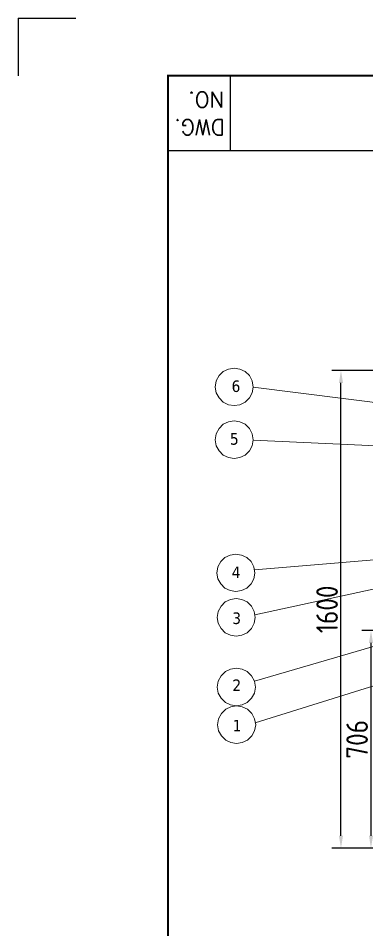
# Model space of a CAD drawing. Header units: millimetres. Extents: x 70841 to 133731, y -170061 to -164340.
# Drawn here: x 79790 to 80921, y -167392 to -164433 of the extents above; entities that cross this region are included whole.
import ezdxf

# ---------------------------------------------------------------- set-up
doc = ezdxf.new("R2010")
doc.units = ezdxf.units.MM
doc.header["$LTSCALE"] = 13
doc.layers.add('1', color=4, linetype='Continuous')
doc.layers.add('2', color=3, linetype='Continuous')
doc.layers.add('paper', color=254, linetype='Continuous', plot=False)
doc.layers.add('标注、文本', color=3, linetype='Continuous', lineweight=25)
doc.layers.add('铁心', color=3, linetype='Continuous', lineweight=0)
doc.styles.add('ROMANS', font='romans.shx', dxfattribs={"bigfont": 'whgtxt.shx'})
doc.styles.get("Standard").update_dxf_attribs({"font": 'gbenor.shx', "bigfont": 'gbcbig.shx'})
doc.styles.add('Tahoma$001', font='tahoma.ttf', dxfattribs={"height": 2.159784})
doc.dimstyles.new('1-15', dxfattribs={"dimscale": 20, "dimtxt": 3.5, "dimasz": 2, "dimexe": 1.5, "dimexo": 0.5, "dimgap": 0.5, "dimtad": 1, "dimtoh": 1, "dimdec": 1, "dimdsep": 46, "dimtxsty": 'Standard', "dimcen": 2.5, "dimclrd": 3, "dimclre": 3, "dimclrt": 3, "dimadec": 0, "dimazin": 2, "dimtfac": 1, "dimtdec": 1, "dimtmove": 0, "dimatfit": 2, "dimfxl": 1, "dimarcsym": 0})

# ---------------------------------------------------------------- blocks, each defined once
blk = doc.blocks.new('*D1642')
at = {"layer": 'Defpoints', "color": 0, "transparency": 16777216}
for p in [(80837.4, -165576.8), (81128.2, -165576.8), (81128.2, -167126.8)]:
    blk.add_point(p, dxfattribs=at)
at = {"layer": '标注、文本', "color": 3, "lineweight": -2, "transparency": 16777216}
for p, q in [((81118.2, -165576.8), (80807.4, -165576.8)), ((80837.4, -167086.8), (80837.4, -165616.8)), ((81118.2, -167126.8), (80807.4, -167126.8))]:
    blk.add_line(p, q, dxfattribs=at)
at = {"layer": '标注、文本', "color": 3, "transparency": 16777216}
for points in [[(80830.8, -165616.8), (80844.1, -165616.8), (80837.4, -165576.8)], [(80830.8, -167086.8), (80844.1, -167086.8), (80837.4, -167126.8)]]:
    blk.add_solid(points, dxfattribs=at)
at = {"layer": '标注、文本', "color": 3, "transparency": 16777216, "insert": (80792.4, -166351.8), "char_height": 70, "attachment_point": 5, "rotation": 90}
blk.add_mtext('1600', dxfattribs=at)
blk = doc.blocks.new('*D1657')
at = {"layer": 'Defpoints', "color": 0, "transparency": 16777216}
for p in [(81120.8, -166420.8), (80934.8, -167126.8), (81120.8, -167126.8)]:
    blk.add_point(p, dxfattribs=at)
at = {"layer": '标注、文本', "color": 3, "lineweight": -2, "transparency": 16777216}
for p, q in [((81110.8, -166420.8), (80904.8, -166420.8)), ((80934.8, -166460.8), (80934.8, -167086.8)), ((81110.8, -167126.8), (80904.8, -167126.8))]:
    blk.add_line(p, q, dxfattribs=at)
at = {"layer": '标注、文本', "color": 3, "transparency": 16777216}
for points in [[(80928.2, -166460.8), (80941.5, -166460.8), (80934.8, -166420.8)], [(80928.2, -167086.8), (80941.5, -167086.8), (80934.8, -167126.8)]]:
    blk.add_solid(points, dxfattribs=at)
at = {"layer": '标注、文本', "color": 3, "transparency": 16777216, "insert": (80889.8, -166773.8), "char_height": 70, "attachment_point": 5, "rotation": 90}
blk.add_mtext('706', dxfattribs=at)

msp = doc.modelspace()

# ---------------------------------------------------------------- linework, layer by layer
at = {"layer": '1', "const_width": 6.541}
msp.add_lwpolyline([(80275.938, -169777.647), (87451.938, -169777.647), (87451.938, -164619.897), (80275.938, -164619.897), (80275.938, -169777.647)], dxfattribs=at)
at = {"layer": '2'}
for p, q in [((80477.763, -164619.897), (80477.763, -164862.834)), ((80275.938, -164862.834), (81920.438, -164862.834))]:
    msp.add_line(p, q, dxfattribs=at)
at = {"layer": 'paper'}
for q in [(79790.063, -164619.897), (79976.938, -164433.022)]:
    msp.add_line((79790.063, -164433.022), q, dxfattribs=at)
at = {"layer": '铁心'}
for points in [[(80552.832, -165630.185), (80549.519, -165610.307), (80540.483, -165593.139), (80526.628, -165579.285), (80509.461, -165571.755), (80491.088, -165568.442), (80472.415, -165571.755), (80455.548, -165579.285), (80441.693, -165593.139), (80432.357, -165610.307), (80429.345, -165630.185), (80432.357, -165648.859), (80441.693, -165665.726), (80455.548, -165679.58), (80472.415, -165687.411), (80491.088, -165690.423), (80509.461, -165687.411), (80526.628, -165679.58), (80540.483, -165665.726), (80549.519, -165648.859)], [(80552.904, -165801.928), (80549.591, -165782.049), (80540.556, -165764.882), (80526.701, -165751.027), (80509.533, -165743.497), (80491.161, -165740.184), (80472.487, -165743.497), (80455.621, -165751.027), (80441.766, -165764.882), (80432.429, -165782.049), (80429.417, -165801.928), (80432.429, -165820.602), (80441.766, -165837.468), (80455.621, -165851.323), (80472.487, -165859.154), (80491.161, -165862.165), (80509.533, -165859.154), (80526.701, -165851.323), (80540.556, -165837.468), (80549.591, -165820.602)], [(80558.314, -166233.884), (80555.001, -166214.005), (80545.965, -166196.838), (80532.11, -166182.983), (80514.943, -166175.453), (80496.57, -166172.14), (80477.897, -166175.453), (80461.03, -166182.983), (80447.175, -166196.838), (80437.839, -166214.005), (80434.827, -166233.884), (80437.839, -166252.558), (80447.175, -166269.424), (80461.03, -166283.279), (80477.897, -166291.11), (80496.57, -166294.121), (80514.943, -166291.11), (80532.11, -166283.279), (80545.965, -166269.424), (80555.001, -166252.558)], [(80559.325, -166378.238), (80556.012, -166358.359), (80546.976, -166341.192), (80533.122, -166327.337), (80515.954, -166319.807), (80497.581, -166316.494), (80478.908, -166319.807), (80462.041, -166327.337), (80448.187, -166341.192), (80438.85, -166358.359), (80435.838, -166378.238), (80438.85, -166396.911), (80448.187, -166413.778), (80462.041, -166427.632), (80478.908, -166435.463), (80497.581, -166438.475), (80515.954, -166435.463), (80533.122, -166427.632), (80546.976, -166413.778), (80556.012, -166396.911)], [(80559.646, -166604.828), (80556.333, -166584.95), (80547.298, -166567.782), (80533.443, -166553.927), (80516.275, -166546.397), (80497.903, -166543.084), (80479.229, -166546.397), (80462.363, -166553.927), (80448.508, -166567.782), (80439.171, -166584.95), (80436.159, -166604.828), (80439.171, -166623.502), (80448.508, -166640.368), (80462.363, -166654.223), (80479.229, -166662.054), (80497.903, -166665.065), (80516.275, -166662.054), (80533.443, -166654.223), (80547.298, -166640.368), (80556.333, -166623.502)], [(80560.599, -166726.981), (80557.286, -166707.102), (80548.251, -166689.935), (80534.396, -166676.08), (80517.228, -166668.55), (80498.856, -166665.237), (80480.182, -166668.55), (80463.316, -166676.08), (80449.461, -166689.935), (80440.124, -166707.102), (80437.113, -166726.981), (80440.124, -166745.654), (80449.461, -166762.521), (80463.316, -166776.376), (80480.182, -166784.206), (80498.856, -166787.218), (80517.228, -166784.206), (80534.396, -166776.376), (80548.251, -166762.521), (80557.286, -166745.654)]]:
    msp.add_lwpolyline(points, close=True, dxfattribs=at)
for points in [[(81463.359, -165745.559), (80552.832, -165630.185), (80552.832, -165630.185)], [(81468.472, -165844.287), (80552.832, -165802.337), (80552.832, -165802.337)], [(81723.271, -166125.677), (80556.657, -166223.945), (80556.657, -166223.945)], [(81446.294, -166176.798), (80557.874, -166369.532), (80557.874, -166369.532)], [(81120.178, -166420.79), (80556.333, -166584.95), (80556.333, -166584.95)], [(81540.178, -166414.157), (80559.381, -166719.669), (80559.381, -166719.669)]]:
    msp.add_lwpolyline(points, dxfattribs=at)

# ---------------------------------------------------------------- texts
at = {"layer": '2', "style": 'ROMANS'}
for s, p in [('NO.', (80458.69, -164672.143)), ('DWG.', (80460.488, -164761.649))]:
    msp.add_text(s, height=50.4563, rotation=180, dxfattribs=at).set_placement(p)
at = {"layer": '铁心', "style": 'Tahoma$001'}
for s, p in [('6', (80482.532, -165646.172)), ('5', (80477.326, -165817.279)), ('4', (80483.059, -166250.273)), ('3', (80484.817, -166399.321)), ('2', (80485.138, -166617.031)), ('1', (80486.092, -166748.064))]:
    msp.add_text(s, height=37.589, dxfattribs=at).set_placement(p)

# ---------------------------------------------------------------- dimensions: what is measured, and where the dimension line sits
at = {"layer": '标注、文本'}
dim = msp.add_linear_dim(base=(80837.427, -165576.763), p1=(81128.178, -167126.79), p2=(81128.178, -165576.763), angle=90, text='1600', dimstyle='1-15', dxfattribs=at)
dim.commit()
dim.dimension.update_dxf_attribs({"geometry": '*D1642', "text_midpoint": (80792.427, -166351.777)})
dim = msp.add_linear_dim(base=(80934.836, -167126.79), p1=(81120.788, -166420.79), p2=(81120.788, -167126.79), angle=90, dimstyle='1-15', dxfattribs=at)
dim.commit()
dim.dimension.update_dxf_attribs({"geometry": '*D1657', "text_midpoint": (80889.836, -166773.79)})

doc.saveas('drawing.dxf')
